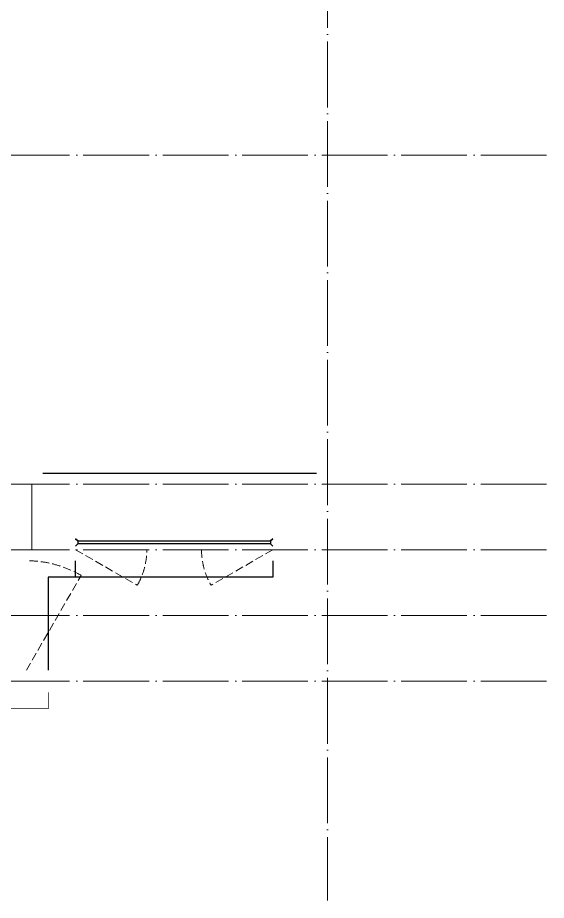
# Model space of a CAD drawing. Extents: x -518115 to 389031, y -231062 to 1628073.
# Drawn here: x 60487 to 65317, y 439032 to 447089 of the extents above; entities that cross this region are included whole.
import ezdxf

# ---------------------------------------------------------------- set-up
doc = ezdxf.new("R2010")
doc.units = 0
doc.header["$LTSCALE"] = 1000
doc.header["$MEASUREMENT"] = 0
doc.linetypes.add('DASH', pattern=[0.35, 0.25, -0.1])
doc.linetypes.add('DOTE', pattern=[2.42, 2, -0.2, 0.02, -0.2])
for name, color, linetype in [('3-栏杆1', 135, 'Continuous'), ('3.5方案汇报，与郭总、侯月琴确定户型_t8$0$2020.03.04 -1安徽标准化洋房户型(UA）_t8_t8$0$看线', 154, 'Continuous'), ('看线', 251, 'Continuous')]:
    doc.layers.add(name, color=color, linetype=linetype)
doc.layers.add('DOTE', color=19, linetype='DOTE', lineweight=9)
doc.layers.add('WINDOW', color=144, linetype='Continuous', lineweight=15)

# ---------------------------------------------------------------- blocks, each defined once
blk = doc.blocks.new('GDGDGDSDA')
at = {"layer": 'DOTE', "linetype": 'DOTE', "ltscale": 0.3}
for p, q in [((469334.8, 376108.3), (469334.8, 359558.3)), ((471334.8, 366358.3), (417334.8, 366358.3)), ((471334.8, 363358.3), (417334.8, 363358.3)), ((466634.8, 363358.3), (466634.8, 362758.3)), ((471334.8, 362758.3), (417334.8, 362758.3)), ((471334.8, 362158.3), (417334.8, 362158.3)), ((471334.8, 361558.3), (417334.8, 361558.3))]:
    blk.add_line(p, q, dxfattribs=at)

msp = doc.modelspace()

# ---------------------------------------------------------------- linework, layer by layer
at = {"color": 30, "const_width": 8}
msp.add_lwpolyline([(60766.6, 440932.1), (60766.6, 440782.1), (59616.6, 440782.1), (59616.6, 440932.1)], dxfattribs=at)
at = {"layer": '3-栏杆1', "color": 5}
for p, q in [((61036.8, 442314.3), (61016.6, 442332.1)), ((61016.6, 442332.1), (61036.8, 442314.3)), ((61036.8, 442314.2), (62796.3, 442314.3)), ((61036.8, 442314.3), (61036.8, 442285)), ((62796.3, 442314.3), (62816.6, 442332.1)), ((62816.6, 442332.1), (62796.3, 442314.3)), ((62796.3, 442314.3), (62796.3, 442285)), ((61036.8, 442285), (61016.6, 442265.2)), ((61016.6, 442265.2), (61036.8, 442285)), ((62796.3, 442285), (61036.8, 442285)), ((62816.6, 442265.2), (62796.3, 442285))]:
    msp.add_line(p, q, dxfattribs=at)
at = {"layer": '3.5方案汇报，与郭总、侯月琴确定户型_t8$0$2020.03.04 -1安徽标准化洋房户型(UA）_t8_t8$0$看线', "ltscale": 10}
msp.add_line((60716.6, 442932.1), (63216.6, 442932.1), dxfattribs=at)
at = {"layer": 'WINDOW', "color": 250, "linetype": 'DASH', "ltscale": 0.3}
for points in [[(61016.6, 442232.1), (61579.7, 441907.5, 0.131485), (61666.6, 442232.1)], [(62816.6, 442232.1), (62253.4, 441907.5, -0.131485), (62166.6, 442232.1)], [(60566.6, 441132.1), (61066.6, 441998.1, 0.131652), (60566.6, 442132.1)]]:
    msp.add_lwpolyline(points, format="xyb", dxfattribs=at)
at = {"layer": '看线', "color": 202, "ltscale": 0.5}
for points in [[(62816.6, 442132.1), (62816.6, 441982.1), (60766.6, 441982.1), (60766.6, 441132.1)], [(62816.6, 442132.1), (62816.6, 441982.1), (61016.6, 441982.1), (61016.6, 442132.1)]]:
    msp.add_lwpolyline(points, dxfattribs=at)

# ---------------------------------------------------------------- block references
msp.add_blockref('GDGDGDSDA', (-406018.2, 79473.8))

doc.saveas('drawing.dxf')
